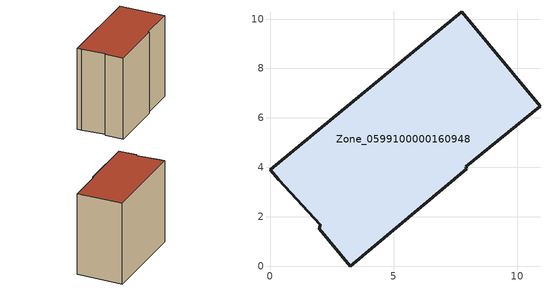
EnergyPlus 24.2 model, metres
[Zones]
Zone_0599100000160948
 floor ground (C_G): 7.96,3.94 3.24,0 1.99,1.5 2.03,1.68 0.35,3.49 0,3.89 7.75,10.29 10.93,6.47 7.92,4.02 z0
 wall outside (C_F): 10.93,6.47 7.75,10.29 0,3.89 0.35,3.49 2.03,1.68 1.99,1.5 3.24,0 7.96,3.94 7.92,4.02 10.93,6.47 z0:9.08
 roof outside (C_R): 3.24,0 7.96,3.94 7.92,4.02 10.93,6.47 7.75,10.29 0,3.89 0.35,3.49 2.03,1.68 1.99,1.5 z9.08
[BUILDING]
Pand.0599100000160948: North Axis=0; Terrain=City; Loads Convergence Tolerance Value=0.04; Temperature Convergence Tolerance Value=0.4; Solar Distribution=FullExterior; Maximum Number of Warmup Days=25; Minimum Number of Warmup Days=1
[Site:Location]
Rotterdam.The.Hague.AP_ZH_NLD Design_Conditions: Latitude=51.96; Longitude=4.45; Time Zone=1; Elevation=-4.5
[SITE:GROUNDTEMPERATURE:BUILDINGSURFACE]
18, 18, 18, 18, 18, 18, 18, 18, 18, 18, 18, 18
[MATERIAL] Thermal Absorptance=0.9; Solar Absorptance=0.7; Visible Absorptance=0.7
Name | Roughness | Thickness | Conductivity | Density | Specific Heat
G.TC.1946 | MediumSmooth | 0.15 | 1 | 540 | 1210
F.TC.1946 | Rough | 0.3 | 0.857143 | 1920 | 840
R.TC.1946 | MediumRough | 0.2 | 0.909091 | 1500 | 1000
[CONSTRUCTION]
C_G: G.TC.1946
C_F: F.TC.1946
C_R: R.TC.1946
[ZONE]
Zone_0599100000160948: Type=1; Multiplier=1; Ceiling Height=Autocalculate; Volume=Autocalculate; Floor Area=autocalculate; Part of Total Floor Area=Yes
[ZONEINFILTRATION:DESIGNFLOWRATE]
Infil_Zone_0599100000160948: Zone or ZoneList or Space or SpaceList=Zone_0599100000160948; Schedule=AlwaysOn; Design Flow Rate Calculation Method=Flow/Area; Flow Rate per Floor Area=0.003; Constant Term Coefficient=1; Temperature Term Coefficient=0; Velocity Term Coefficient=0; Velocity Squared Term Coefficient=0
[HVACTEMPLATE:ZONE:IDEALLOADSAIRSYSTEM]
Zone_0599100000160948: Maximum Heating Supply Air Temperature=50; Minimum Cooling Supply Air Temperature=13; Maximum Heating Supply Air Humidity Ratio=0.0156; Minimum Cooling Supply Air Humidity Ratio=0.0077; Heating Limit=NoLimit; Cooling Limit=NoLimit; Dehumidification Control Type=ConstantSensibleHeatRatio; Cooling Sensible Heat Ratio=0.7; Dehumidification Setpoint=60; Humidification Control Type=None; Humidification Setpoint=30; Outdoor Air Method=None; Outdoor Air Flow Rate per Person=0.00944; Outdoor Air Flow Rate per Zone Floor Area=0; Outdoor Air Flow Rate per Zone=0; Demand Controlled Ventilation Type=None; Outdoor Air Economizer Type=NoEconomizer; Heat Recovery Type=None; Sensible Heat Recovery Effectiveness=0.7; Latent Heat Recovery Effectiveness=0.65
[ZONECONTROL:THERMOSTAT]
ThermostatControl_Zone_0599100000160948: Zone or ZoneList=Zone_0599100000160948; Control Type Schedule=DualSetpointControlType; Control 1=Thermostat_Zone_0599100000160948; Temperature Difference Between Cutout And Setpoint=0
[THERMOSTATSETPOINT:DUALSETPOINT]
Thermostat_Zone_0599100000160948: Heating Setpoint Temperature Schedule=HeatingSetpoint_Zone_0599100000160948; Cooling Setpoint Temperature Schedule=CoolingSetpoint_Zone_0599100000160948
[SCHEDULE:COMPACT]
HeatingSetpoint_Zone_0599100000160948: Through: 12/31, For: AllDays, Until: 24:00, 21
CoolingSetpoint_Zone_0599100000160948: Through: 12/31, For: AllDays, Until: 24:00, 24
DualSetpointControlType: Through: 12/31, For: AllDays, Until: 24:00, 4
AlwaysOn: Through: 12/31, For: AllDays, Until: 24:00, 1
